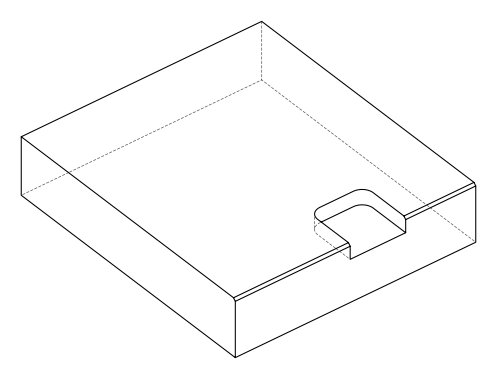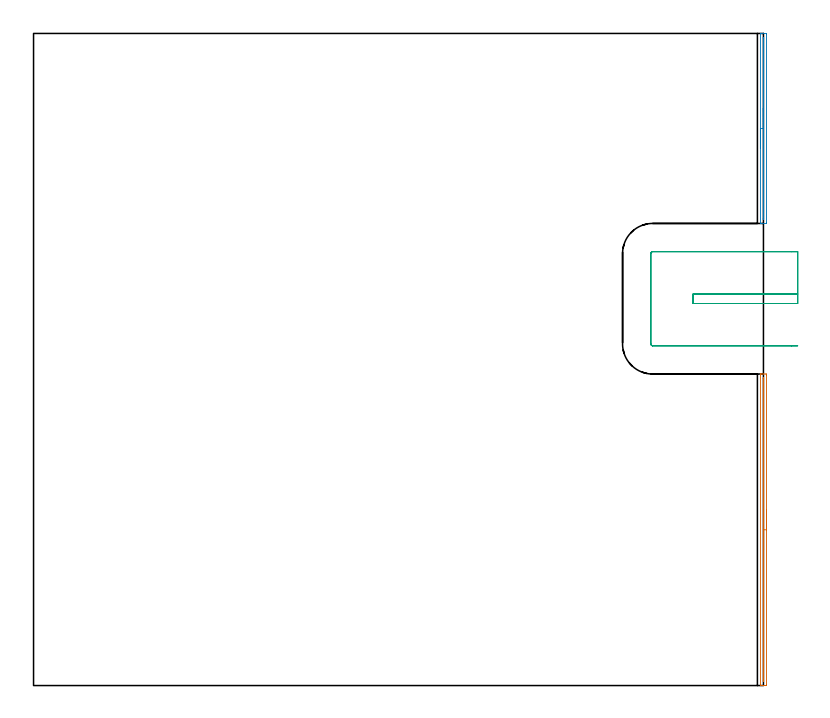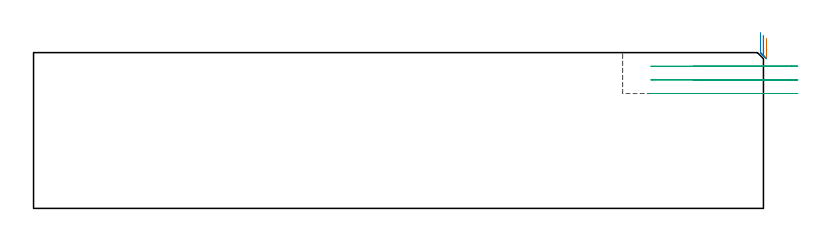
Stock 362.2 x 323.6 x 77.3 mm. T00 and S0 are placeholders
(PLAN: 3 operations, 1 tool changes, 6.4 min)
(1 AREA_MILL | FG_CHAMFER_SURFACE | UGT0205_001 | 2.61 min | 704 mm3)
(2 AREA_MILL_1 | FG_CHAMFER_SURFACE_1 | UGT0205_001 | 1.65 min | 435 mm3)
(3 MILL_SLOT | SLOT_PARTIAL_RECTANGULAR | UGT0201_006 | Follow Part, ap 7, ae 75% | 2.19 min | 104057 mm3)
(TOOL UGT0205_001 | Chamfer Mill 20 x 3 x 45 deg. | D20 FL50 Z2)
(TOOL UGT0201_006 | End Mill 28 mm | D28 FL25 Z2)
(OP 1 AREA_MILL)
G17 G21 G94 G90
T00 M6
G54
G17 G0 G90 X363.7 Y87.3 S1061 M3
G43 Z87.3 H0
Z84.3
G94 G1 Y87.262 Z83.428 F250.
Y87.148 Z82.564
Y86.959 Z81.712
Y86.697 Z80.88
Y86.363 Z80.074
Y85.96 Z79.3
Y85.492 Z78.564
Y84.96 Z77.872
Y84.371 Z77.229
Y83.728 Z76.64
Y83.036 Z76.109
Y82.3 Z75.64
Y81.526 Z75.237
Y80.72 Z74.903
Y79.888 Z74.641
Y79.036 Z74.452
Y78.172 Z74.338
Y77.3 Z74.3
Y0.455
X363.691 Y0.002 Z74.305
X363.396 Y0. Z74.601
X363.093 Z74.904
X362.503 Z75.493
X362.2 Z75.795
X361.593 Z76.406
X361.113 Z76.886
X360.755 Z77.237
X360.698 Z77.292
X360.696 Y0.002 Z77.294
X360.7 Y0.152 Z77.3
Y154.448
X360.696 Y154.598 Z77.294
X360.698 Y154.6 Z77.292
X360.755 Z77.237
X361.113 Z76.886
X361.593 Z76.406
X362.2 Z75.795
X363.396 Z74.601
X363.691 Y154.598 Z74.305
X363.7 Y154.145 Z74.3
Y77.3
X362.286 Z75.714
X362.285 Y2.296 Z75.715
X362.284 Y2.21 Z75.716
X362.279 Y2.04 Z75.721
X362.277 Y2.008 Z75.723
X362.27 Y2.006 Z75.73
X362.248 Y2.003 Z75.752
X362.2 Y2.005 Z75.8
X362.147 Y2.01 Z75.853
X362.121 Y2.018 Z75.879
X362.115 Y2.381 Z75.885
Y152.304
X362.116 Y152.39 Z75.884
X362.121 Y152.561 Z75.879
X362.123 Y152.592 Z75.877
X362.13 Y152.594 Z75.87
X362.152 Y152.597 Z75.848
X362.2 Y152.595 Z75.8
X362.253 Y152.59 Z75.747
X362.279 Y152.582 Z75.721
X362.286 Y152.219 Z75.714
Y77.3
Y76.428 Z75.752
Y75.564 Z75.866
Y74.712 Z76.055
Y73.88 Z76.317
Y73.074 Z76.651
Y72.3 Z77.054
Y71.564 Z77.523
Y70.872 Z78.054
Y70.229 Z78.643
Y69.64 Z79.286
Y69.108 Z79.979
Y68.64 Z80.714
Y68.237 Z81.488
Y67.903 Z82.294
Y67.641 Z83.126
Y67.452 Z83.978
Y67.338 Z84.843
Y67.3 Z85.714
G0 Z87.3
M5
M2
(OP 2 AREA_MILL_1)
G17 G21 G94 G90
T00 M6
G54
G17 G0 G90 X360.7 Y266.45 S1061 M3
G43 Z87.3 H0
G94 G1 Y266.488 Z86.428 F250.
Y266.602 Z85.563
Y266.791 Z84.712
Y267.053 Z83.88
Y267.387 Z83.074
Y267.79 Z82.3
Y268.258 Z81.564
Y268.79 Z80.872
Y269.379 Z80.229
Y270.022 Z79.639
Y270.714 Z79.108
Y271.45 Z78.64
Y272.224 Z78.237
Y273.03 Z77.903
Y273.862 Z77.641
Y274.714 Z77.452
Y275.578 Z77.338
Y276.45 Z77.3
Y323.504
X360.703 Y323.59 Z77.289
X360.733 Y323.593 Z77.26
X360.964 Y323.6 Z77.035
X362.705 Z75.294
X363.692 Y323.599 Z74.306
X363.695 Y323.504 Z74.305
X363.7 Y323.201 Z74.3
Y229.538
X363.696 Y229.396 Z74.304
X363.691 Y229.301 Z74.306
X360.964 Y229.3 Z77.034
X360.735 Z77.257
X360.703 Y229.31 Z77.289
X360.7 Y229.396 Z77.3
Y276.45
X362.114 Z75.886
X362.115 Y321.284 Z75.885
X362.116 Y321.368 Z75.884
X362.119 Y321.454 Z75.881
X362.127 Y321.59 Z75.873
X362.2 Y321.595 Z75.8
X362.245 Y321.594 Z75.755
X362.271 Y321.59 Z75.729
X362.279 Y321.583 Z75.721
X362.281 Y321.539 Z75.719
X362.285 Y321.369 Z75.715
X362.286 Y321.284 Z75.714
Y321.199
X362.285 Y231.616 Z75.715
X362.284 Y231.532 Z75.716
X362.281 Y231.446 Z75.719
X362.273 Y231.31 Z75.727
X362.2 Y231.306 Z75.8
X362.155 Z75.845
X362.129 Y231.31 Z75.871
X362.121 Y231.317 Z75.879
X362.119 Y231.361 Z75.881
X362.115 Y231.531 Z75.885
Y231.616
X362.114 Y231.701 Z75.886
Y276.45
Y277.322 Z75.924
Y278.187 Z76.038
Y279.038 Z76.226
Y279.87 Z76.489
Y280.676 Z76.823
Y281.45 Z77.225
Y282.186 Z77.694
Y282.878 Z78.225
Y283.521 Z78.815
Y284.11 Z79.458
Y284.642 Z80.15
Y285.11 Z80.886
Y285.513 Z81.66
Y285.847 Z82.466
Y286.109 Z83.298
Y286.298 Z84.149
Y286.412 Z85.014
Y286.45 Z85.886
G0 Z87.3
M5
M2
(OP 3 MILL_SLOT)
G17 G21 G94 G90
T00 M6
G54
G17 G0 G90 X379.2 Y194.3 S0 M3
G43 Z87.3 H0
Z70.533
G94 G1 X376.2 F250.
X327.3 F500.
Y189.6
X376.2
X379.2 F250.
Y215.3
X376.2
X307.2 F500.
G3 X306.3 Y214.4 R0.9
G1 Y169.5
G3 X307.2 Y168.6 R0.9
G1 X376.2
X379.2 F250.
G0 Y194.3 Z63.767
G1 X376.2
X327.3 F500.
Y189.6
X376.2
X379.2 F250.
Y215.3
X376.2
X307.2 F500.
G3 X306.3 Y214.4 R0.9
G1 Y169.5
G3 X307.2 Y168.6 R0.9
G1 X376.2
X379.2 F250.
G0 Y194.3 Z57.
G1 X376.2
X327.3 F500.
Y189.6
X376.2
X379.2 F250.
Y215.3
X376.2
X307.2 F500.
G3 X306.3 Y214.4 R0.9
G1 Y169.5
G3 X307.2 Y168.6 R0.9
G1 X376.2
X379.2 F250.
G0 Z87.3
M5
M2
